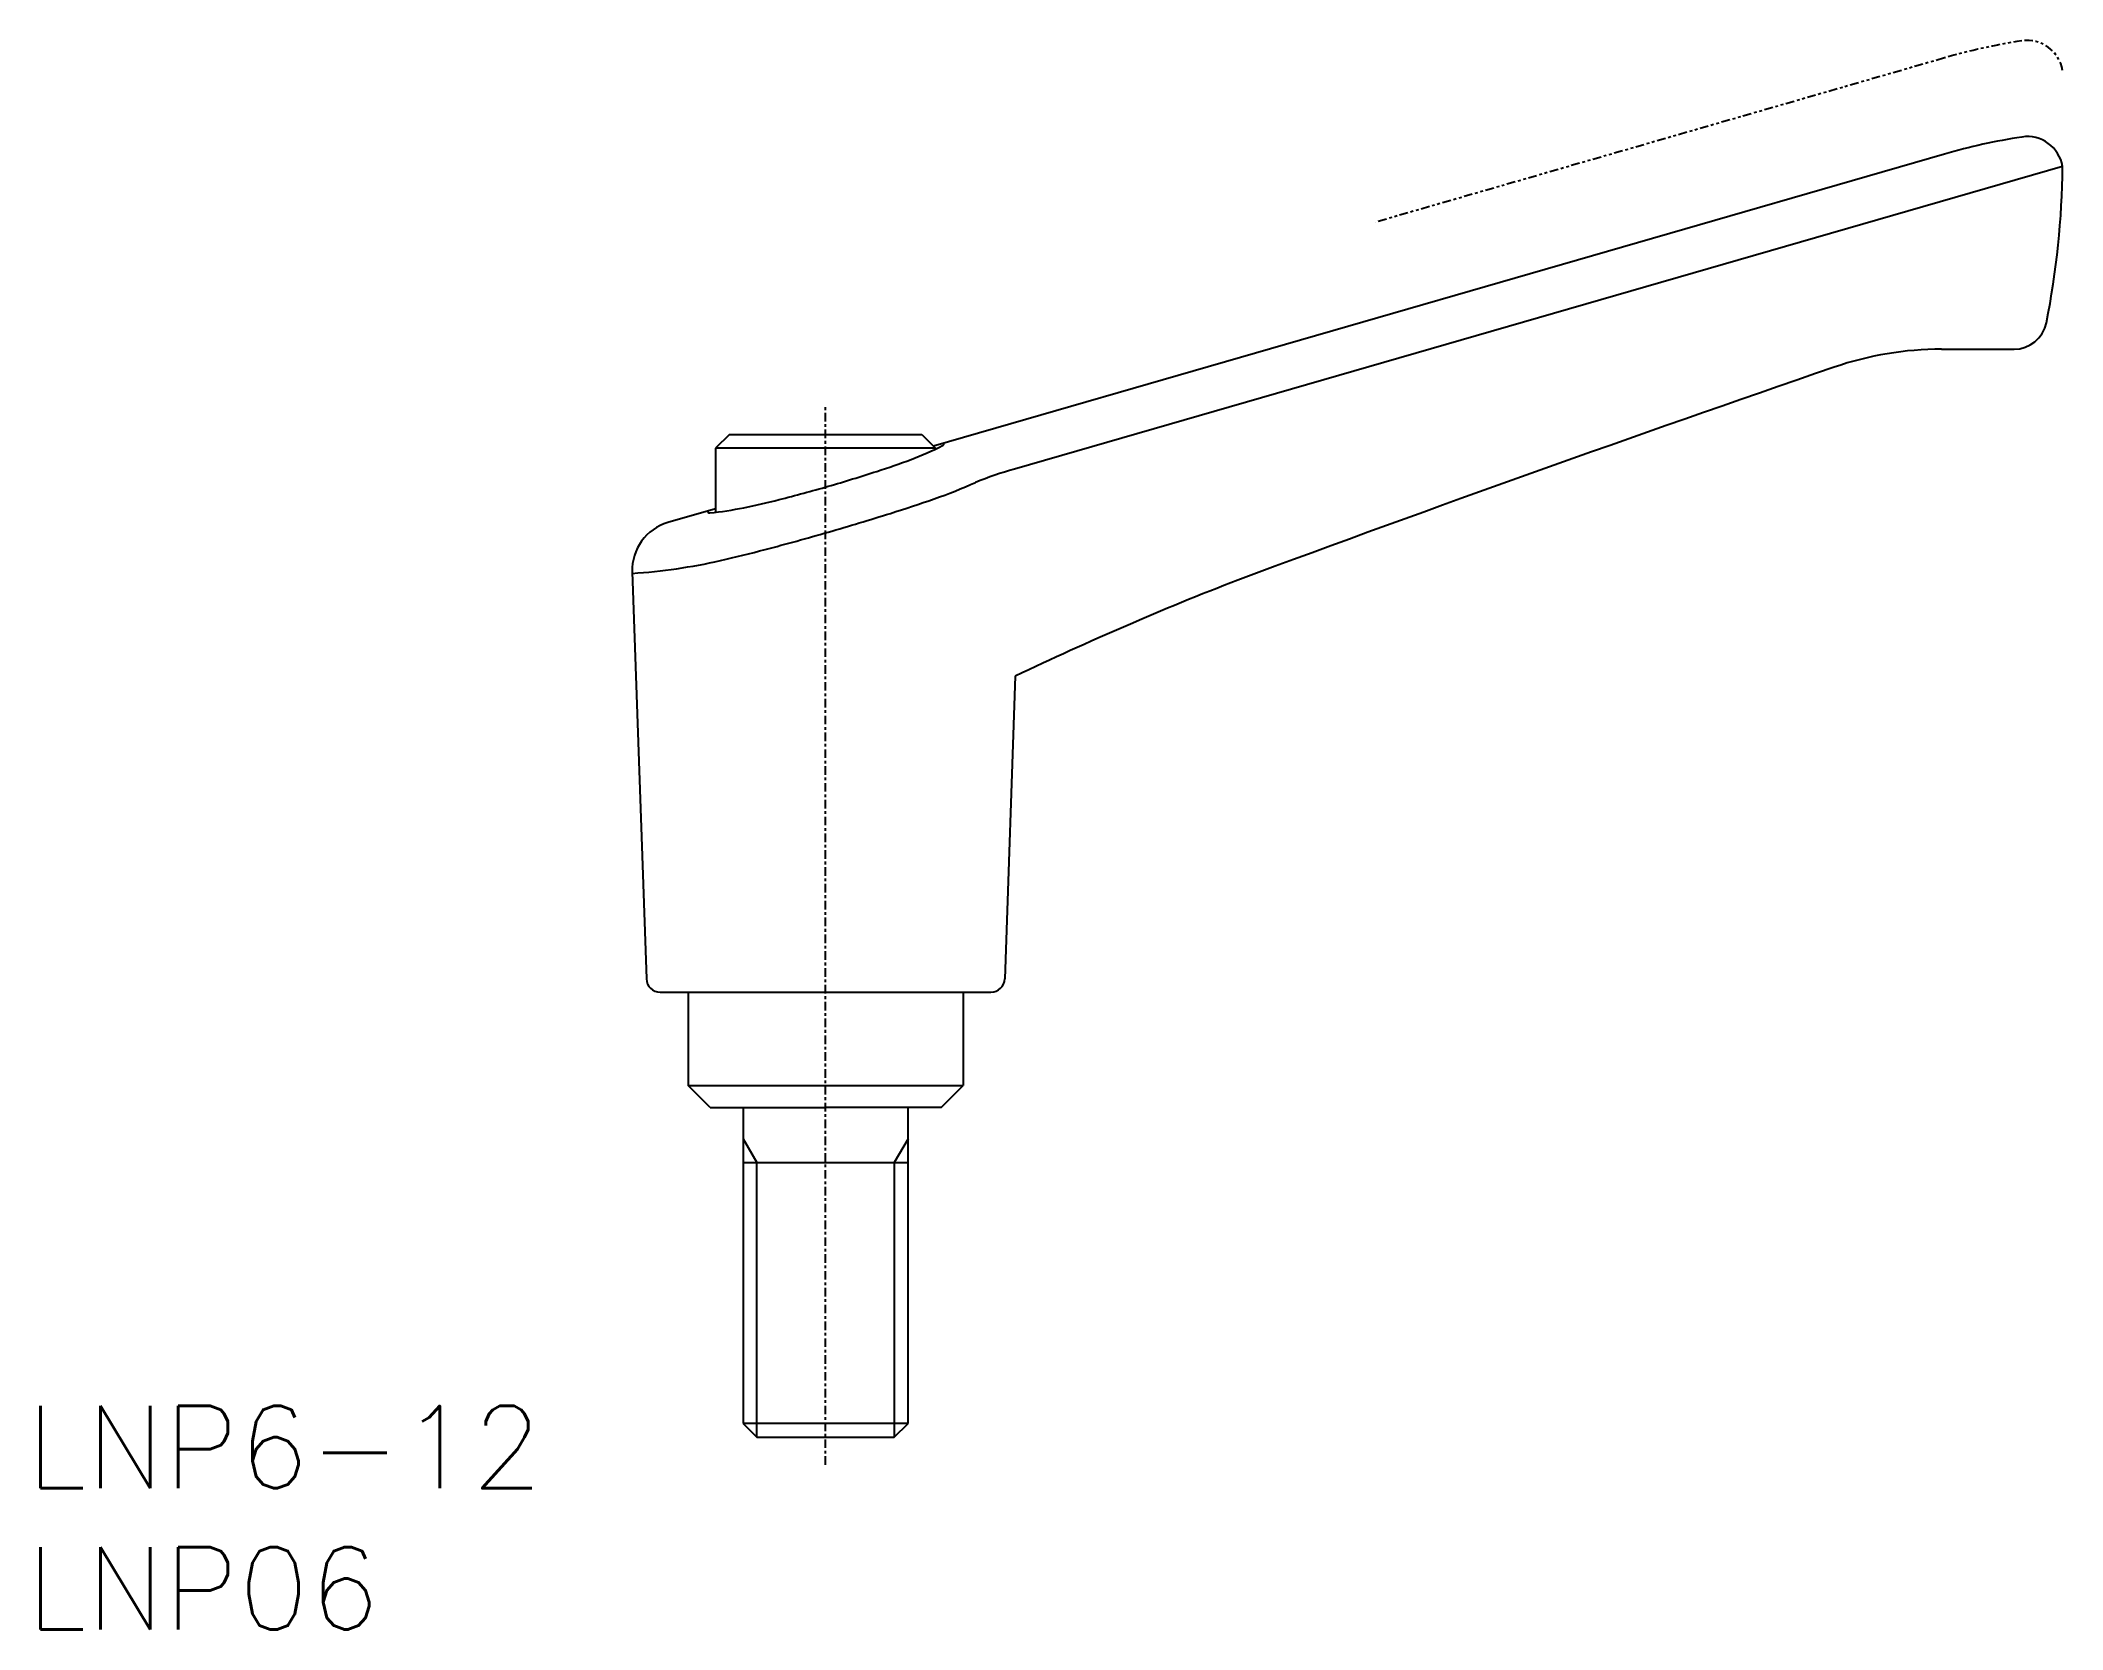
# Model space of a CAD drawing. Extents: x 19.4 to 93, y 35.6 to 93.5.
import ezdxf
from ezdxf.enums import TextEntityAlignment as Align

# ---------------------------------------------------------------- set-up
doc = ezdxf.new("R2010")
doc.units = 0
doc.header["$LTSCALE"] = 0.25
doc.linetypes.add('CENTER', pattern=[2, 1.25, -0.25, 0.25, -0.25])
doc.linetypes.add('PHANTOM', pattern=[2.5, 1.25, -0.25, 0.25, -0.25, 0.25, -0.25])
doc.layers.get('0').update_dxf_attribs({"linetype": 'CONTINUOUS'})
doc.layers.add('CENTER', color=1, linetype='CENTER')
doc.styles.get("Standard").update_dxf_attribs({"font": 'TXT.shx'})

msp = doc.modelspace()

# ---------------------------------------------------------------- linework, layer by layer
at = {"color": 3, "linetype": 'PHANTOM'}
msp.add_line((88.676, 92.842), (67.976, 86.864), dxfattribs=at)
for p, q in [((88.676, 89.342), (51.898, 78.72)), ((92.976, 88.892), (54.843, 77.879)), ((88.577, 82.242), (91.21, 82.242)), ((44.476, 79.142), (43.976, 78.642)), ((44.476, 79.142), (51.476, 79.142)), ((51.476, 79.142), (51.976, 78.642)), ((51.976, 78.642), (43.976, 78.642)), ((43.976, 78.642), (43.976, 76.309)), ((51.976, 78.642), (51.976, 78.607)), ((43.976, 76.432), (42.241, 75.931)), ((40.942, 74.139), (41.459, 59.324)), ((54.878, 70.342), (54.493, 59.324)), ((41.959, 58.842), (53.993, 58.842)), ((42.976, 58.842), (42.976, 55.442)), ((52.976, 58.842), (52.976, 55.442)), ((43.776, 54.642), (42.976, 55.442)), ((42.976, 55.442), (52.976, 55.442)), ((52.176, 54.642), (52.976, 55.442)), ((43.776, 54.642), (47.976, 54.642)), ((44.976, 54.642), (44.976, 43.142)), ((52.176, 54.642), (47.976, 54.642)), ((50.976, 43.142), (50.976, 54.642)), ((44.976, 52.642), (50.976, 52.642)), ((50.976, 43.142), (44.976, 43.142)), ((44.976, 43.142), (45.476, 42.642)), ((50.476, 42.642), (50.976, 43.142)), ((45.476, 42.642), (50.476, 42.642))]:
    msp.add_line(p, q)
at = {"color": 3}
for p, q in [((44.976, 53.508), (45.476, 52.642)), ((50.976, 53.508), (50.476, 52.642)), ((45.476, 42.642), (45.476, 52.642)), ((50.476, 52.642), (50.476, 42.642))]:
    msp.add_line(p, q, dxfattribs=at)
at = {"color": 3, "linetype": 'PHANTOM'}
msp.add_lwpolyline([(91.496, 93.466, 0.032859), (88.676, 92.842, -0.262219)], format="xyb", dxfattribs=at)
for points in [[(91.496, 89.966, 0.032859), (88.676, 89.342, -0.262219)], [(62.976, 73.842, 0.018386), (54.878, 70.342, 35.237248)]]:
    msp.add_lwpolyline(points, format="xyb")
msp.add_arc((91.693, 92.181), 1.3, 9.33159, 98.71608, dxfattribs=at)
for centre, radius, start, end in [((91.693, 88.681), 1.3, 9.33159, 98.71608), ((62.977, 89.128), 30, 348.61368, 359.54967), ((91.21, 83.442), 1.2, 270, 348.61368), ((88.577, 70.242), 12, 90, 108.98995), ((410.074, -863.987), 1000, 108.989955, 110.30994), ((46.99, 89.162), 11.673, 290.5355, 296.69477), ((52.197, 78.807), 0.0825, 296.69477, 16.10896), ((40.887, 105.454), 29.071, 287.94552, 290.5355), ((32.032, 132.796), 57.811, 284.2724, 286.10896), ((32.032, 132.796), 57.811, 286.10896, 287.94552), ((45.178, 96.011), 20.365, 289.36088, 293.91948), ((59.005, 63.468), 15, 106.10896, 111.80973), ((39.117, 104.943), 29.071, 281.68242, 284.2724), ((35.177, 124.472), 50.531, 287.45715, 289.36088), ((42.741, 74.202), 1.8, 106.10896, 182), ((43.755, 76.369), 0.0825, 196.10896, 275.52314), ((42.64, 87.906), 11.673, 275.52314, 281.68242), ((20.111, 172.379), 100.751, 286.10896, 287.45715), ((20.111, 172.379), 100.751, 284.76077, 286.10896), ((39.619, 94.406), 20.365, 273.72935, 282.85704), ((32.907, 123.816), 50.531, 282.85704, 284.76077), ((41.959, 59.342), 0.5, 182, 270), ((53.993, 59.342), 0.5, 270, 358)]:
    msp.add_arc(centre, radius, start, end)
at = {"layer": 'CENTER'}
msp.add_line((47.976, 41.642), (47.976, 80.142), dxfattribs=at)

# ---------------------------------------------------------------- texts
for s, p in [('LNP6-12', (18.9, 42.286)), ('LNP06', (18.9, 37.143))]:
    msp.add_text(s, height=3).set_placement(p, align=Align.MIDDLE_LEFT)

doc.saveas('drawing.dxf')
